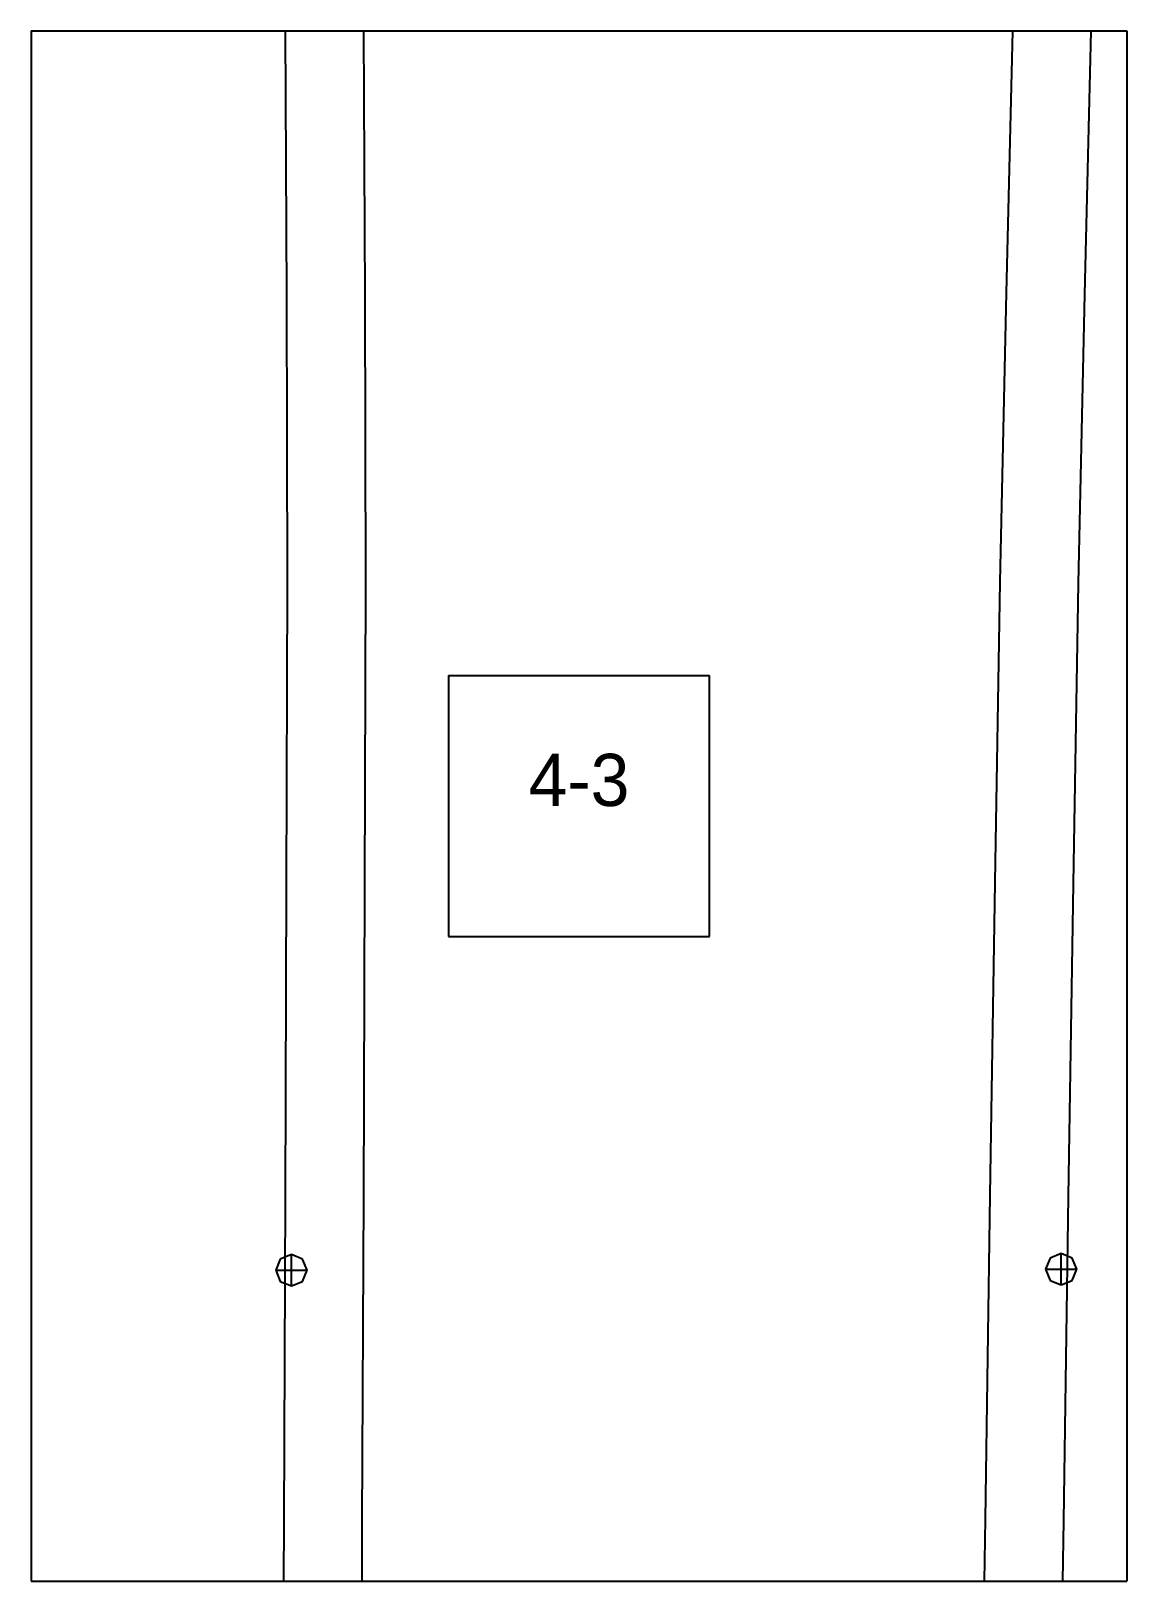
# Paper-space layout 'Plan 4-3' of a CAD drawing. Header units: metres, sheet in millimetres. Extents: x 0 to 210, y 0 to 297.
# The model-space entities are those that its viewports show. They can reach past a viewport. Long polylines and large blocks are cut down to what shows.
import ezdxf
from ezdxf.enums import TextEntityAlignment as Align

# ---------------------------------------------------------------- set-up
doc = ezdxf.new("R2010")
doc.units = ezdxf.units.M
for name, color, linetype in [('default', 7, 'Continuous'), ('TEXTLAYER', 7, 'Continuous'), ('VIEWPORTS', 7, 'Continuous')]:
    doc.layers.add(name, color=color, linetype=linetype)

msp = doc.modelspace()

# ---------------------------------------------------------------- linework, layer by layer
at = {"color": 9}
for p, q in [((420, -594), (420, -891)), ((420, -594), (420, -891)), ((630, -594), (630, -891)), ((630, -594), (630, -891)), ((210, -891), (420, -891)), ((210, -891), (420, -891)), ((420, -891), (630, -891)), ((420, -891), (420, -1188)), ((420, -891), (630, -891)), ((420, -891), (420, -1188)), ((630, -891), (840, -891)), ((630, -891), (630, -1188)), ((630, -891), (840, -891)), ((630, -891), (630, -1188)), ((500, -1014.5), (550, -1014.5)), ((500, -1014.5), (500, -1064.5)), ((550, -1064.5), (550, -1014.5)), ((500, -1064.5), (550, -1064.5)), ((210, -1188), (420, -1188)), ((210, -1188), (420, -1188)), ((420, -1188), (630, -1188)), ((420, -1188), (420, -1485)), ((420, -1188), (630, -1188)), ((420, -1188), (420, -1485)), ((630, -1188), (840, -1188)), ((630, -1188), (630, -1485)), ((630, -1188), (840, -1188)), ((630, -1188), (630, -1485))]:
    msp.add_line(p, q, dxfattribs=at)
at = {"layer": 'default', "color": 7, "linetype": 'Continuous'}
for p, q in [((606.92, -941.14), (608.23, -887.98)), ((469, -941.57), (468.74, -888.42)), ((484, -941.59), (483.74, -888.41)), ((621.92, -941.41), (623.22, -888.28)), ((605.71, -996.55), (606.92, -941.14)), ((620.71, -996.8), (621.92, -941.41)), ((469.13, -996.97), (469, -941.57)), ((484.13, -997.01), (484, -941.59)), ((468.98, -1054.59), (469.13, -996.97)), ((483.98, -1054.64), (484.13, -997.01)), ((604.74, -1054.18), (605.71, -996.55)), ((619.74, -1054.41), (620.71, -996.8)), ((603.8, -1114.08), (604.74, -1054.18)), ((468.76, -1114.48), (468.98, -1054.59)), ((483.76, -1114.55), (483.98, -1054.64)), ((618.8, -1114.3), (619.74, -1054.41)), ((468.48, -1176.56), (468.76, -1114.48)), ((483.48, -1176.64), (483.76, -1114.55)), ((602.87, -1176.16), (603.8, -1114.08)), ((617.87, -1176.38), (618.8, -1114.3)), ((469.89, -1125.47), (467.77, -1126.35)), ((472.01, -1126.35), (469.89, -1125.47)), ((469.89, -1131.47), (469.89, -1125.47)), ((617.39, -1125.27), (615.27, -1126.15)), ((619.51, -1126.15), (617.39, -1125.27)), ((617.39, -1131.27), (617.39, -1125.27)), ((467.77, -1126.35), (466.89, -1128.47)), ((466.89, -1128.47), (467.77, -1130.59)), ((466.89, -1128.47), (472.89, -1128.47)), ((472.89, -1128.47), (472.01, -1126.35)), ((472.01, -1130.59), (472.89, -1128.47)), ((615.27, -1126.15), (614.39, -1128.27)), ((614.39, -1128.27), (615.27, -1130.39)), ((614.39, -1128.27), (620.39, -1128.27)), ((620.39, -1128.27), (619.51, -1126.15)), ((619.51, -1130.39), (620.39, -1128.27)), ((467.77, -1130.59), (469.89, -1131.47)), ((469.89, -1131.47), (472.01, -1130.59)), ((615.27, -1130.39), (617.39, -1131.27)), ((617.39, -1131.27), (619.51, -1130.39)), ((468.17, -1240.73), (468.48, -1176.56)), ((483.17, -1240.81), (483.48, -1176.64)), ((601.94, -1240.33), (602.87, -1176.16)), ((616.94, -1240.54), (617.87, -1176.38))]:
    msp.add_line(p, q, dxfattribs=at)

# ---------------------------------------------------------------- texts
at = {"layer": 'TEXTLAYER', "color": 1}
msp.add_text('4-3', height=10, dxfattribs=at).set_placement((525, -1039.5), align=Align.CENTER)

psp = doc.layouts.new('Plan 4-3')

# ---------------------------------------------------------------- viewports
at = {"layer": 'VIEWPORTS'}
psp.add_viewport(center=(105, 148.5), size=(210, 297), view_center_point=(525, -1039.5), view_height=297, dxfattribs=at)

doc.saveas('drawing.dxf')
